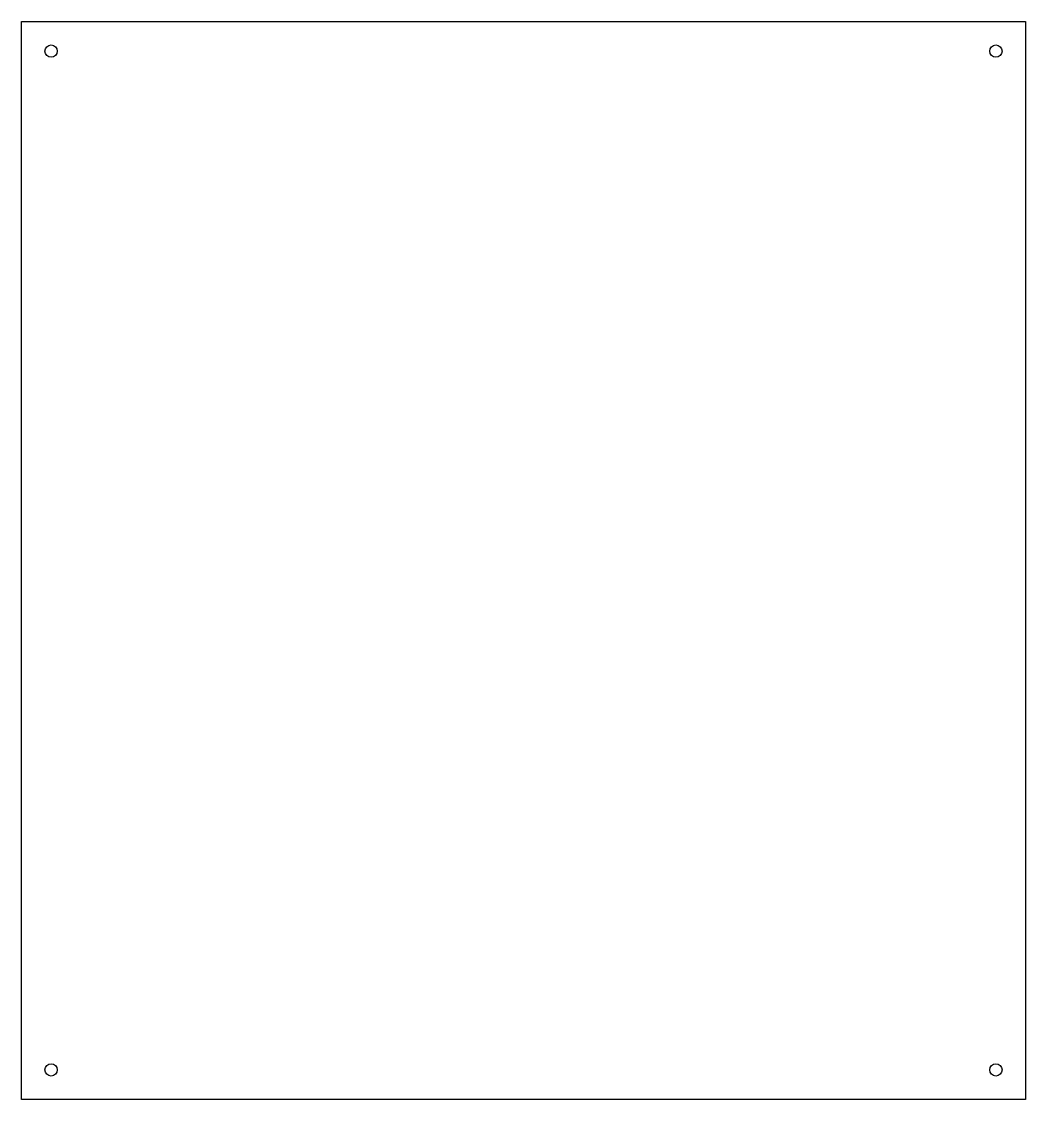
# Model space of a CAD drawing. Extents: x -170 to 170, y -182 to 182.
import ezdxf

# ---------------------------------------------------------------- set-up
doc = ezdxf.new("R2010")
doc.units = 0
doc.layers.get('0').update_dxf_attribs({"linetype": 'continuous'})

# ---------------------------------------------------------------- blocks, each defined once
blk = doc.blocks.new('PAD')
at = {"color": 0}
for p, q in [((-170, 182.5), (170, 182.5)), ((-170, -182.5), (-170, 182.5)), ((170, 182.5), (170, -182.5)), ((170, -182.5), (-170, -182.5))]:
    blk.add_line(p, q, dxfattribs=at)
for centre in [(-160, 172.5), (160, 172.5), (-160, -172.5), (160, -172.5)]:
    blk.add_circle(centre, 2.1, dxfattribs=at)

msp = doc.modelspace()

# ---------------------------------------------------------------- block references
at = {"color": 0}
msp.add_blockref('PAD', (0, 0), dxfattribs=at)

doc.saveas('drawing.dxf')
